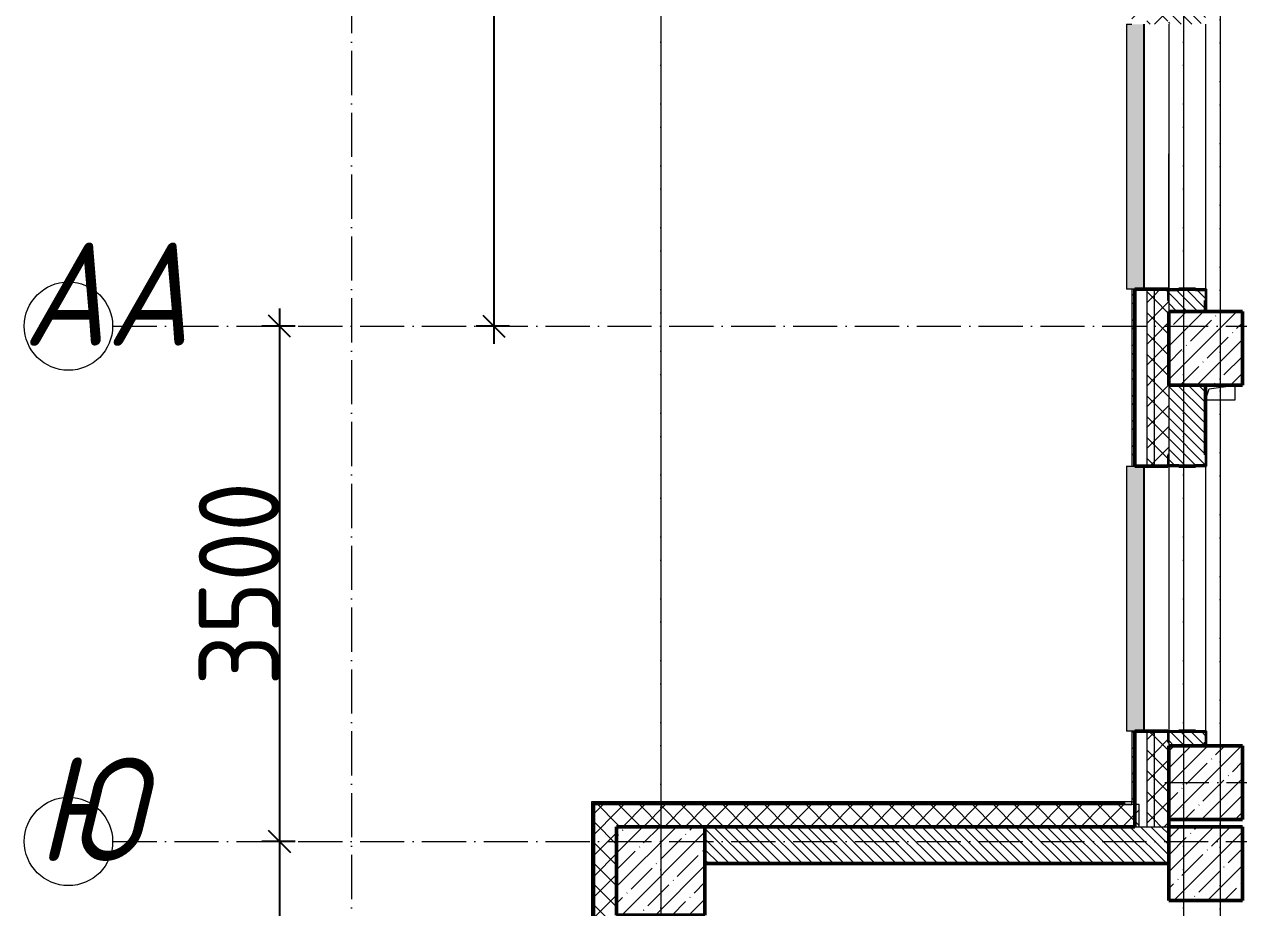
# Model space of a CAD drawing. Header units: millimetres. Extents: x -12989 to 629078, y -109036 to 555275.
# Drawn here: x 583295 to 591543, y 133165 to 139165 of the extents above; entities that cross this region are included whole.
import ezdxf

# ---------------------------------------------------------------- set-up
doc = ezdxf.new("R2010")
doc.units = ezdxf.units.MM
doc.linetypes.add('50_200_ШТРИХ_1Т_ш5_п1_п1_', pattern=[700, 500, -100, 0, -100])
for name, color, linetype, lineweight in [('A-____-____-DIMS', 7, 'Continuous', 9), ('A-GENM-____-MCUT', 7, 'Continuous', 25), ('A-GENM-____-OTLN', 7, 'Continuous', 9), ('A-GENM-____-OTLN-1', 7, 'Continuous', 25), ('A-GLAZ-____-OTLN', 7, 'Continuous', 9), ('A-WALL-____-MCUT', 7, 'Continuous', 13), ('A-WALL-____-MCUT-1', 7, 'Continuous', 9), ('A-WALL-____-MCUT-2', 7, 'Continuous', 50), ('A-WALL-____-MCUT-3', 7, 'Continuous', 9), ('A-WALL-____-OTLN', 7, 'Continuous', 9), ('A-WALL-____-PATT-1', 7, 'Continuous', 9), ('A-WALL-FNSH-MCUT-1', 7, 'Continuous', 9), ('S-COLS-____-MCUT', 7, 'Continuous', 50), ('S-COLS-____-OTLN', 7, 'Continuous', 9), ('S-GRID-____-IDEN', 7, 'Continuous', 9), ('S-GRID-____-OTLN-1', 7, '50_200_ШТРИХ_1Т_ш5_п1_п1_', 9)]:
    doc.layers.add(name, color=color, linetype=linetype, lineweight=lineweight)
doc.layers.add('A-GLAZ-____-OTLN-1', color=7, linetype='Continuous', lineweight=9, true_color=0xc0c0c0)
doc.styles.add('ISOCPEUR_I', font='isocpeui.ttf', dxfattribs={"width": 0.9, "height": 2.5})
doc.styles.add('ISOCPEUR_I_9', font='isocpeui.ttf', dxfattribs={"width": 0.9, "height": 250})
doc.styles.add('СПДС', font='isocpeur.ttf', dxfattribs={"width": 0.9})
doc.dimstyles.new('ISO-2_5_0_9К_БОЛЬШОЙ_ОСИ', dxfattribs={"dimscale": 304.8, "dimtxt": 248.995294, "dimasz": 0.492126, "dimexe": 0.393701, "dimexo": 0, "dimgap": 0, "dimtad": 1, "dimdec": 0, "dimzin": 0, "dimdsep": 46, "dimtxsty": 'ISOCPEUR_I_9', "dimblk1": 'OBLIQUE', "dimblk2": 'OBLIQUE', "dimsah": 1, "dimcen": 0.09, "dimdle": 0.393701, "dimazin": 0, "dimtfac": 1, "dimtdec": 4, "dimtix": 1, "dimtmove": 0, "dimatfit": 3, "dimfxl": 1, "dimtvp": 1, "dimtolj": 1, "dimtzin": 0, "dimarcsym": 2})
pattern_1 = [(135, (516567.8, 90784.41), (-35.35534, -35.35534), [])]
pattern_2 = [(45, (-71050, -42631.04), (-114.04925, 114.04925), []), (45, (-70935.95, -42631.04), (-114.04925, 114.04925), [201.613, -40.323, 3.353, -36.97])]
pattern_3 = [(45, (516567.8, 90784.41), (-85.53659, 85.53659), []), (45, (516624.82, 90784.41), (-85.53659, 85.53659), [])]
pattern_4 = [(45, (-74750, -43231.04), (-114.04925, 114.04925), []), (45, (-74635.95, -43231.04), (-114.04925, 114.04925), [201.613, -40.323, 3.353, -36.97])]
pattern_5 = [(315, (-46181.04, 74750), (114.04925, 114.04925), []), (315, (-46181.04, 74635.95), (114.04925, 114.04925), [201.613, -40.323, 3.353, -36.97])]
pattern_6 = [(45, (-74750, -42681.04), (-114.04925, 114.04925), []), (45, (-74635.95, -42681.04), (-114.04925, 114.04925), [201.613, -40.323, 3.353, -36.97])]
pattern_7 = [(45, (516567.8, 90784.41), (-70.71068, 70.71068), []), (135, (516567.8, 90784.41), (-70.71068, -70.71068), [])]

# ---------------------------------------------------------------- blocks, each defined once
blk = doc.blocks.new('BSC_Колонна _Прямоугольная - 600х600-25984397-АР1_План отверстий 2 этажа в осях 1-64_Ю-ЯЯ')
at = {"layer": 'S-COLS-____-OTLN'}
h = blk.add_hatch(dxfattribs=at)
h.set_pattern_fill('FP_41', color=256, style=0, pattern_type=2)
h.set_pattern_definition(pattern_2)
h.paths.add_polyline_path([(-300, -300), (300, -300), (300, 300), (-300, 300)], flags=0)
at = {"layer": 'S-COLS-____-MCUT'}
for p, q in [((300, 300), (-300, 300)), ((-300, 300), (-300, -300)), ((300, -300), (300, 300)), ((-300, -300), (300, -300))]:
    blk.add_line(p, q, dxfattribs=at)
blk = doc.blocks.new('BSC_Колонна _Прямоугольная - 500х500-V55-АР1_План отверстий 2 этажа в осях 1-64_Ю-ЯЯ')
at = {"layer": 'S-COLS-____-OTLN'}
h = blk.add_hatch(dxfattribs=at)
h.set_pattern_fill('FP_65', color=256, style=0, pattern_type=2)
h.set_pattern_definition(pattern_4)
h.paths.add_polyline_path([(-250, -250), (250, -250), (250, 250), (-250, 250)], flags=0)
at = {"layer": 'S-COLS-____-MCUT'}
for p, q in [((250, 250), (-250, 250)), ((-250, 250), (-250, -250)), ((250, -250), (250, 250)), ((-250, -250), (250, -250))]:
    blk.add_line(p, q, dxfattribs=at)
blk = doc.blocks.new('BSC_Колонна _Прямоугольная - 500х500-V113-АР1_План отверстий 2 этажа в осях 1-64_Ю-ЯЯ')
at = {"layer": 'S-COLS-____-OTLN'}
h = blk.add_hatch(dxfattribs=at)
h.set_pattern_fill('FP_126', color=256, style=0, pattern_type=2)
h.set_pattern_definition(pattern_5)
h.paths.add_polyline_path([(-250, 250), (-250, -250), (250, -250), (250, 250)], flags=0)
at = {"layer": 'S-COLS-____-MCUT'}
for p, q in [((250, 250), (-250, 250)), ((-250, 250), (-250, -250)), ((250, -250), (250, 250)), ((-250, -250), (250, -250))]:
    blk.add_line(p, q, dxfattribs=at)
blk = doc.blocks.new('BSC_Колонна _Прямоугольная - 500х500-V120-АР1_План отверстий 2 этажа в осях 1-64_Ю-ЯЯ')
at = {"layer": 'S-COLS-____-OTLN'}
h = blk.add_hatch(dxfattribs=at)
h.set_pattern_fill('FP_133', color=256, style=0, pattern_type=2)
h.set_pattern_definition(pattern_6)
h.paths.add_polyline_path([(-250, -250), (250, -250), (250, 250), (-250, 250), (-250, 13.8)], flags=0)
at = {"layer": 'S-COLS-____-MCUT'}
for p, q in [((250, 250), (-250, 250)), ((-250, 250), (-250, -250)), ((250, -250), (250, 250)), ((-250, -250), (250, -250))]:
    blk.add_line(p, q, dxfattribs=at)
blk = doc.blocks.new('Фахверк_СКБ_Уголок - 250_2700_1-27501432-АР1_План отверстий 2 этажа в осях 1-64_Ю-ЯЯ')
at = {"layer": 'A-GENM-____-MCUT'}
for p, q in [((200, 181), (125, 181)), ((125, 181), (125, 106)), ((131, 106), (131, 175)), ((131, 175), (200, 175)), ((200, 175), (200, 181)), ((125, 106), (131, 106)), ((131, -6), (125, -6)), ((125, -6), (125, -81)), ((125, -81), (200, -81)), ((131, -75), (131, -6)), ((200, -75), (131, -75)), ((200, -81), (200, -75))]:
    blk.add_line(p, q, dxfattribs=at)
blk = doc.blocks.new('Фахверк_СКБ_Уголок - 250_2700-27497298-АР1_План отверстий 2 этажа в осях 1-64_Ю-ЯЯ')
at = {"layer": 'A-GENM-____-MCUT'}
for p, q in [((200, 181), (125, 181)), ((125, 181), (125, 106)), ((131, 106), (131, 175)), ((131, 175), (200, 175)), ((200, 175), (200, 181)), ((125, 106), (131, 106)), ((131, -6), (125, -6)), ((125, -6), (125, -81)), ((125, -81), (200, -81)), ((131, -75), (131, -6)), ((200, -75), (131, -75)), ((200, -81), (200, -75))]:
    blk.add_line(p, q, dxfattribs=at)
blk = doc.blocks.new('AR_Отверстие прямоугольное _в плите_ - AR_Отверстие прямоугольное _в плите_-V164-АР1_План отверстий 2 этажа в осях 1-64_Ю-ЯЯ')
at = {"layer": 'A-GENM-____-OTLN'}
for p, q in [((-100, -50), (-75, 25)), ((-75, 25), (100, 50)), ((100, -50), (100, 50)), ((-100, -50), (100, -50))]:
    blk.add_line(p, q, dxfattribs=at)
blk = doc.blocks.new('Отлив_СКБ - Отлив витража_120_НВФ-31885689-АР1_План отверстий 2 этажа в осях 1-64_Ю-ЯЯ')
at = {"layer": 'A-GLAZ-____-OTLN-1'}
for points in [[(1800, 2), (1800, 120), (0, 120), (0, 2), (737.3, 2)], [(1800, 0), (1800, 2), (0, 2), (0, 0), (737.3, 0)]]:
    blk.add_hatch(color=256, dxfattribs=at).paths.add_polyline_path(points, flags=0)
at = {"layer": 'A-GLAZ-____-OTLN'}
for p, q in [((0, 83), (0, 120)), ((1800, 120), (0, 120)), ((1800, 120), (1800, 83)), ((0, 2), (1800, 2)), ((1800, 0), (0, 0))]:
    blk.add_line(p, q, dxfattribs=at)
blk = doc.blocks.new('Стены 10 - Стены 4-31628020-АР1_План отверстий 2 этажа в осях 1-64_Ю-ЯЯ')
at = {"layer": 'A-WALL-____-MCUT'}
for p, q in [((23850, 9731), (23800, 9731)), ((23800, 9731), (23800, 9711)), ((23800, 9711), (23850, 9711)), ((23850, 9711), (23850, 9731))]:
    blk.add_line(p, q, dxfattribs=at)
blk = doc.blocks.new('BSC_Колонна _Прямоугольная - 600х600-25984397-АР1_План отверстий 2 этажа в осях 1-64_А-ГГ')
at = {"layer": 'S-COLS-____-OTLN'}
h = blk.add_hatch(dxfattribs=at)
h.set_pattern_fill('FP_34', color=256, style=0, pattern_type=2)
h.set_pattern_definition(pattern_2)
h.paths.add_polyline_path([(-300, -300), (300, -300), (300, 300), (-300, 300)], flags=0)
at = {"layer": 'S-COLS-____-MCUT'}
for p, q in [((300, 300), (-300, 300)), ((-300, 300), (-300, -300)), ((300, -300), (300, 300)), ((-300, -300), (300, -300))]:
    blk.add_line(p, q, dxfattribs=at)
blk = doc.blocks.new('BSC_Колонна _Прямоугольная - 500х500-V82-АР1_План отверстий 2 этажа в осях 1-64_А-ГГ')
at = {"layer": 'S-COLS-____-OTLN'}
h = blk.add_hatch(dxfattribs=at)
h.set_pattern_fill('FP_111', color=256, style=0, pattern_type=2)
h.set_pattern_definition(pattern_4)
h.paths.add_polyline_path([(-250, -250), (250, -250), (250, 250), (-250, 250), (-250, 74.6)], flags=0)
at = {"layer": 'S-COLS-____-MCUT'}
for p, q in [((250, 250), (-250, 250)), ((-250, 250), (-250, -250)), ((250, -250), (250, 250)), ((-250, -250), (250, -250))]:
    blk.add_line(p, q, dxfattribs=at)
blk = doc.blocks.new('BSC_Колонна _Прямоугольная - 500х500-V118-АР1_План отверстий 2 этажа в осях 1-64_А-ГГ')
at = {"layer": 'S-COLS-____-OTLN'}
h = blk.add_hatch(dxfattribs=at)
h.set_pattern_fill('FP_147', color=256, style=0, pattern_type=2)
h.set_pattern_definition(pattern_5)
h.paths.add_polyline_path([(-250, 250), (-250, -250), (250, -250), (250, 250), (134.5, 250)], flags=0)
at = {"layer": 'S-COLS-____-MCUT'}
for p, q in [((250, 250), (-250, 250)), ((-250, 250), (-250, -250)), ((250, -250), (250, 250)), ((-250, -250), (250, -250))]:
    blk.add_line(p, q, dxfattribs=at)
blk = doc.blocks.new('BSC_Колонна _Прямоугольная - 500х500-V124-АР1_План отверстий 2 этажа в осях 1-64_А-ГГ')
at = {"layer": 'S-COLS-____-OTLN'}
h = blk.add_hatch(dxfattribs=at)
h.set_pattern_fill('FP_154', color=256, style=0, pattern_type=2)
h.set_pattern_definition(pattern_6)
h.paths.add_polyline_path([(-250, -250), (250, -250), (250, 250), (-250, 250), (-250, 194.6)], flags=0)
at = {"layer": 'S-COLS-____-MCUT'}
for p, q in [((250, 250), (-250, 250)), ((-250, 250), (-250, -250)), ((250, -250), (250, 250)), ((-250, -250), (250, -250))]:
    blk.add_line(p, q, dxfattribs=at)
blk = doc.blocks.new('Фахверк_СКБ_Уголок - 250_2700_1-27501432-АР1_План отверстий 2 этажа в осях 1-64_А-ГГ')
at = {"layer": 'A-GENM-____-MCUT'}
for p, q in [((200, 181), (125, 181)), ((125, 181), (125, 106)), ((131, 106), (131, 175)), ((131, 175), (200, 175)), ((200, 175), (200, 181)), ((125, 106), (131, 106)), ((131, -6), (125, -6)), ((125, -6), (125, -81)), ((125, -81), (200, -81)), ((131, -75), (131, -6)), ((200, -75), (131, -75)), ((200, -81), (200, -75))]:
    blk.add_line(p, q, dxfattribs=at)
blk = doc.blocks.new('Фахверк_СКБ_Уголок - 250_2700-27497298-АР1_План отверстий 2 этажа в осях 1-64_А-ГГ')
at = {"layer": 'A-GENM-____-MCUT'}
for p, q in [((200, 181), (125, 181)), ((125, 181), (125, 106)), ((131, 106), (131, 175)), ((131, 175), (200, 175)), ((200, 175), (200, 181)), ((125, 106), (131, 106)), ((131, -6), (125, -6)), ((125, -6), (125, -81)), ((125, -81), (200, -81)), ((131, -75), (131, -6)), ((200, -75), (131, -75)), ((200, -81), (200, -75))]:
    blk.add_line(p, q, dxfattribs=at)
blk = doc.blocks.new('AR_Отверстие прямоугольное _в плите_ - AR_Отверстие прямоугольное _в плите_-V166-АР1_План отверстий 2 этажа в осях 1-64_А-ГГ')
at = {"layer": 'A-GENM-____-OTLN'}
for p, q in [((-100, -50), (-75, 25)), ((-75, 25), (100, 50)), ((100, -50), (100, 50)), ((-100, -50), (100, -50))]:
    blk.add_line(p, q, dxfattribs=at)
blk = doc.blocks.new('Отлив_СКБ - Отлив витража_120_НВФ-V197-АР1_План отверстий 2 этажа в осях 1-64_А-ГГ')
at = {"layer": 'A-GLAZ-____-OTLN-1'}
for points in [[(0, 2), (920.1, 2), (920.1, 120), (0, 120), (0, 63)], [(0, 0), (920.1, 0), (920.1, 2), (0, 2)]]:
    blk.add_hatch(color=256, dxfattribs=at).paths.add_polyline_path(points, flags=0)
at = {"layer": 'A-GLAZ-____-OTLN'}
for p, q in [((0, 83), (0, 120)), ((920.1, 120), (0, 120)), ((0, 2), (920.1, 2)), ((920.1, 0), (0, 0))]:
    blk.add_line(p, q, dxfattribs=at)
blk = doc.blocks.new('Отлив_СКБ - Отлив витража_120_НВФ-31885689-АР1_План отверстий 2 этажа в осях 1-64_А-ГГ')
at = {"layer": 'A-GLAZ-____-OTLN-1'}
for points in [[(1800, 2), (1800, 120), (0, 120), (0, 2), (1103.1, 2)], [(1103.1, 0), (1800, 0), (1800, 2), (0, 2), (0, 0)]]:
    blk.add_hatch(color=256, dxfattribs=at).paths.add_polyline_path(points, flags=0)
at = {"layer": 'A-GLAZ-____-OTLN'}
for p, q in [((0, 83), (0, 120)), ((1800, 120), (0, 120)), ((1800, 120), (1800, 83)), ((0, 2), (1800, 2)), ((1800, 0), (0, 0))]:
    blk.add_line(p, q, dxfattribs=at)
blk = doc.blocks.new('Ось сетки - Круг_Ø6_00__ISO-2_5_0_9K_-25732049-АР1_План отверстий 2 этажа в осях 1-64_А-ГГ')
at = {"layer": 'S-GRID-____-IDEN'}
blk.add_circle((0, 0), 3, dxfattribs=at)
blk = doc.blocks.new('_Oblique')
at = {"color": 0, "linetype": 'ByBlock', "lineweight": -2}
blk.add_line((-0.5, -0.5), (0.5, 0.5), dxfattribs=at)
blk = doc.blocks.new('*D2994')
at = {"layer": 'A-____-____-DIMS', "color": 0, "lineweight": -2, "transparency": 16777216}
for p, q in [((353686.1, -34812.4), (353686.1, -40652.4)), ((353792.1, -34932.4), (353566.1, -34932.4)), ((353792.1, -40532.4), (353566.1, -40532.4))]:
    blk.add_line(p, q, dxfattribs=at)
at = {"layer": 'Defpoints', "color": 0, "transparency": 16777216}
for p in [(353792.1, -34932.4), (353686.1, -40532.4), (353792.1, -40532.4)]:
    blk.add_point(p, dxfattribs=at)
at = {"layer": 'A-____-____-DIMS', "color": 0, "lineweight": -2, "transparency": 16777216, "xscale": 150, "yscale": 150, "zscale": 150}
for p, rotation in [((353686.1, -34932.4), 90), ((353686.1, -40532.4), 270)]:
    blk.add_blockref('_Oblique', p, dxfattribs=dict(at, rotation=rotation))
at = {"layer": 'A-____-____-DIMS', "color": 0, "transparency": 16777216, "insert": (353411.7, -37732.4), "char_height": 548.64, "attachment_point": 5, "rotation": 90, "style": 'СПДС'}
blk.add_mtext('\\A1;5600', dxfattribs=at)
blk = doc.blocks.new('*D2995')
at = {"layer": 'A-____-____-DIMS', "color": 0, "lineweight": -2, "transparency": 16777216}
for p, q in [((352231.1, -40412.4), (352231.1, -44152.4)), ((352337.1, -40532.4), (352111.1, -40532.4)), ((352337.1, -44032.4), (352111.1, -44032.4))]:
    blk.add_line(p, q, dxfattribs=at)
at = {"layer": 'Defpoints', "color": 0, "transparency": 16777216}
for p in [(352337.1, -40532.4), (352231.1, -44032.4), (352337.1, -44032.4)]:
    blk.add_point(p, dxfattribs=at)
at = {"layer": 'A-____-____-DIMS', "color": 0, "lineweight": -2, "transparency": 16777216, "xscale": 150, "yscale": 150, "zscale": 150}
for p, rotation in [((352231.1, -40532.4), 90), ((352231.1, -44032.4), 270)]:
    blk.add_blockref('_Oblique', p, dxfattribs=dict(at, rotation=rotation))
at = {"layer": 'A-____-____-DIMS', "color": 0, "transparency": 16777216, "insert": (351956.7, -42282.4), "char_height": 548.64, "attachment_point": 5, "rotation": 90, "style": 'СПДС'}
blk.add_mtext('\\A1;3500', dxfattribs=at)
blk = doc.blocks.new('*D2996')
at = {"layer": 'A-____-____-DIMS', "color": 0, "lineweight": -2, "transparency": 16777216}
for p, q in [((352231.1, -43912.4), (352231.1, -50302.4)), ((352337.1, -44032.4), (352111.1, -44032.4)), ((352337.1, -50182.4), (352111.1, -50182.4))]:
    blk.add_line(p, q, dxfattribs=at)
at = {"layer": 'Defpoints', "color": 0, "transparency": 16777216}
for p in [(352337.1, -44032.4), (352231.1, -50182.4), (352337.1, -50182.4)]:
    blk.add_point(p, dxfattribs=at)
at = {"layer": 'A-____-____-DIMS', "color": 0, "lineweight": -2, "transparency": 16777216, "xscale": 150, "yscale": 150, "zscale": 150}
for p, rotation in [((352231.1, -44032.4), 90), ((352231.1, -50182.4), 270)]:
    blk.add_blockref('_Oblique', p, dxfattribs=dict(at, rotation=rotation))
at = {"layer": 'A-____-____-DIMS', "color": 0, "transparency": 16777216, "insert": (351956.7, -47107.4), "char_height": 548.64, "attachment_point": 5, "rotation": 90, "style": 'СПДС'}
blk.add_mtext('\\A1;6150', dxfattribs=at)
blk = doc.blocks.new('3эт')
at = {"layer": 'S-GRID-____-OTLN-1', "color": 251, "ltscale": 0.6, "true_color": 0x636466}
for p, q in [((354820.7, 4029.4), (354820.7, -46882.4)), ((358370.7, 4029.4), (358370.7, -46592.2)), ((358620.7, 3761.2), (358620.7, -46882.4)), ((352720.7, -36982.5), (352720.7, -91346.1)), ((354820.7, -36982.5), (354820.7, -91173.5)), ((358370.7, -36982.5), (358370.7, -75532.4)), ((358620.7, -37250.7), (358620.7, -75532.4)), ((351097.5, -40532.4), (374089.5, -40532.4)), ((358243, -43632.4), (387705.3, -43632.4)), ((358243, -43632.4), (387705.3, -43632.4)), ((351097.5, -44032.4), (387845.1, -44032.4))]:
    blk.add_line(p, q, dxfattribs=at)
at = {"layer": 'S-GRID-____-IDEN', "char_height": 700, "attachment_point": 1, "style": 'ISOCPEUR_I'}
for s, insert, width in [('АА', (350486.2, -39964.8), 505.063), ('\\fISOCPEUR|b0|i1|c204|p34|;\\W.9;Ю', (350584.3, -43464.8), 266.962)]:
    blk.add_mtext(s, dxfattribs=dict(at, insert=insert, width=width))
at = {"layer": 'A-____-____-DIMS'}
for base, p1, p2, override, picture, middle in [((353686.1, -40532.4), (353792.1, -34932.4), (353792.1, -40532.4), {"dimtxt": 1.8, "dimpost": '<>', "dimtxsty": 'СПДС', "dimfxl": 5600}, '*D2994', (353411.7, -37732.4)), ((352231.1, -44032.4), (352337.1, -40532.4), (352337.1, -44032.4), {"dimtxt": 1.8, "dimpost": '<>', "dimtxsty": 'СПДС', "dimfxl": 3500}, '*D2995', (351956.7, -42282.4)), ((352231.1, -50182.4), (352337.1, -44032.4), (352337.1, -50182.4), {"dimtxt": 1.8, "dimpost": '<>', "dimtxsty": 'СПДС', "dimfxl": 6150}, '*D2996', (351956.7, -47107.4))]:
    dim = blk.add_linear_dim(base=base, p1=p1, p2=p2, angle=90, dimstyle='ISO-2_5_0_9К_БОЛЬШОЙ_ОСИ', override=override, dxfattribs=at)
    dim.commit()
    dim.dimension.update_dxf_attribs({"geometry": picture, "text_midpoint": middle})

msp = doc.modelspace()

# ---------------------------------------------------------------- hatches: boundary and pattern name
at = {"layer": 'A-WALL-____-PATT-1'}
h = msp.add_hatch(dxfattribs=at)
h.set_pattern_fill('FP_1', color=256, style=0, pattern_type=2)
h.set_pattern_definition(pattern_7)
h.paths.add_polyline_path([(590967.7976, 133715.4504), (590967.7976, 134365.4504), (590917.7976, 134365.4504), (590917.7976, 133715.4504)], flags=0)
h.paths.add_polyline_path([(590917.7976, 136165.4504), (590967.7976, 136165.4504), (590967.7976, 137365.4504), (590917.7976, 137365.4504), (590917.7976, 136708.1138)], flags=0)
h.paths.add_polyline_path([(590967.7976, 139165.4504), (590967.7976, 140365.4504), (590917.7976, 140365.4504), (590917.7976, 139165.4504)], flags=0)
h.paths.add_polyline_path([(590967.7976, 142165.4504), (590967.7976, 143365.4504), (590917.7976, 143365.4504), (590917.7976, 142165.4504)], flags=0)
h.paths.add_polyline_path([(590967.7976, 145165.4504), (590967.7976, 145965.4504), (590917.7976, 145965.4504), (590917.7976, 145165.4504)], flags=0)
h = msp.add_hatch(dxfattribs=at)
h.set_pattern_fill('FP_1', color=256, style=0, pattern_type=2)
h.set_pattern_definition(pattern_7)
h.paths.add_polyline_path([(590967.7976, 133715.4504), (591067.7976, 133715.4504), (591067.7976, 134290.4504), (591061.7976, 134290.4504), (591061.7976, 134365.4504), (590967.7976, 134365.4504), (590967.7976, 133765.4504)], flags=0)
h.paths.add_polyline_path([(590967.7976, 136165.4504), (591061.7976, 136165.4504), (591061.7976, 136240.4504), (591067.7976, 136240.4504), (591067.7976, 137290.4504), (591061.7976, 137290.4504), (591061.7976, 137365.4504), (590967.7976, 137365.4504), (590967.7976, 136240.4504)], flags=0)
h.paths.add_polyline_path([(591061.7976, 139165.4504), (591061.7976, 139240.4504), (591067.7976, 139240.4504), (591067.7976, 140290.4504), (591061.7976, 140290.4504), (591061.7976, 140365.4504), (590967.7976, 140365.4504), (590967.7976, 139165.4504)], flags=0)
h.paths.add_polyline_path([(591061.7976, 142165.4504), (591061.7976, 142240.4504), (591067.7976, 142240.4504), (591067.7976, 143290.4504), (591061.7976, 143290.4504), (591061.7976, 143365.4504), (590967.7976, 143365.4504), (590967.7976, 142165.4504)], flags=0)
h.paths.add_polyline_path([(590967.7976, 145165.4504), (591061.7976, 145165.4504), (591061.7976, 145240.4504), (591067.7976, 145240.4504), (591067.7976, 145965.4504), (590967.7976, 145965.4504), (590967.7976, 145240.4504)], flags=0)
h = msp.add_hatch(dxfattribs=at)
h.set_pattern_fill('FP_3', color=256, style=0, pattern_type=2)
h.set_pattern_definition(pattern_3)
h.paths.add_polyline_path([(590817.7976, 133885.4504), (590837.7976, 133885.4504), (590837.7976, 134365.4504), (590817.7976, 134365.4504), (590817.7976, 134286.4953)], flags=0)
h.paths.add_polyline_path([(590817.7976, 136165.4504), (590837.7976, 136165.4504), (590837.7976, 137365.4504), (590817.7976, 137365.4504), (590817.7976, 136708.1138)], flags=0)
h.paths.add_polyline_path([(590817.7976, 139165.4504), (590837.7976, 139165.4504), (590837.7976, 140365.4504), (590817.7976, 140365.4504), (590817.7976, 139936.9385)], flags=0)
h.paths.add_polyline_path([(590817.7976, 142165.4504), (590837.7976, 142165.4504), (590837.7976, 143365.4504), (590817.7976, 143365.4504), (590817.7976, 142358.557)], flags=0)
h.paths.add_polyline_path([(590837.7976, 145165.4504), (590837.7976, 145725.4504), (590817.7976, 145725.4504), (590817.7976, 145165.4504)], flags=0)
h = msp.add_hatch(dxfattribs=at)
h.set_pattern_fill('FP_6', color=256, style=0, pattern_type=2)
h.set_pattern_definition(pattern_1)
h.paths.add_polyline_path([(591248.7976, 137215.4504), (591317.7976, 137215.4504), (591317.7976, 137359.4504), (591248.7976, 137359.4504), (591248.7976, 137365.4504), (591136.7976, 137365.4504), (591136.7976, 137359.4504), (591067.7976, 137359.4504), (591067.7976, 137215.4504), (591136.7976, 137215.4504)], flags=0)
h.paths.add_polyline_path([(591248.7976, 139165.4504), (591248.7976, 139171.4504), (591317.7976, 139171.4504), (591317.7976, 140359.4504), (591248.7976, 140359.4504), (591248.7976, 140365.4504), (591136.7976, 140365.4504), (591136.7976, 140359.4504), (591067.7976, 140359.4504), (591067.7976, 139171.4504), (591136.7976, 139171.4504), (591136.7976, 139165.4504)], flags=0)
h.paths.add_polyline_path([(591248.7976, 142165.4504), (591248.7976, 142171.4504), (591317.7976, 142171.4504), (591317.7976, 142465.4504), (591067.7976, 142465.4504), (591067.7976, 142171.4504), (591136.7976, 142171.4504), (591136.7976, 142165.4504)], flags=0)
h = msp.add_hatch(dxfattribs=at)
h.set_pattern_fill('FP_3', color=256, style=0, pattern_type=2)
h.set_pattern_definition(pattern_3)
h.paths.add_polyline_path([(590817.7976, 133885.4504), (590837.7976, 133885.4504), (590837.7976, 134365.4504), (590817.7976, 134365.4504), (590817.7976, 134090.0198)], flags=0)
h.paths.add_polyline_path([(590837.7976, 136165.4504), (590837.7976, 137365.4504), (590817.7976, 137365.4504), (590817.7976, 136165.4504)], flags=0)
h = msp.add_hatch(dxfattribs=at)
h.set_pattern_fill('FP_1', color=256, style=0, pattern_type=2)
h.set_pattern_definition(pattern_7)
h.paths.add_polyline_path([(590967.7976, 133715.4504), (590967.7976, 134365.4504), (590917.7976, 134365.4504), (590917.7976, 133715.4504)], flags=0)
h.paths.add_polyline_path([(590967.7976, 136165.4504), (590967.7976, 137365.4504), (590917.7976, 137365.4504), (590917.7976, 136165.4504)], flags=0)
h = msp.add_hatch(dxfattribs=at)
h.set_pattern_fill('FP_1', color=256, style=0, pattern_type=2)
h.set_pattern_definition(pattern_7)
h.paths.add_polyline_path([(590967.7976, 133715.4504), (591067.7976, 133715.4504), (591067.7976, 134290.4504), (591061.7976, 134290.4504), (591061.7976, 134365.4504), (590967.7976, 134365.4504), (590967.7976, 134090.0198)], flags=0)
h.paths.add_polyline_path([(590967.7976, 136165.4504), (591061.7976, 136165.4504), (591061.7976, 136240.4504), (591067.7976, 136240.4504), (591067.7976, 137290.4504), (591061.7976, 137290.4504), (591061.7976, 137365.4504), (590967.7976, 137365.4504), (590967.7976, 136240.0048)], flags=0)
h = msp.add_hatch(dxfattribs=at)
h.set_pattern_fill('FP_6', color=256, style=0, pattern_type=2)
h.set_pattern_definition(pattern_1)
h.paths.add_polyline_path([(591317.7976, 137215.4504), (591317.7976, 137359.4504), (591248.7976, 137359.4504), (591248.7976, 137365.4504), (591136.7976, 137365.4504), (591136.7976, 137359.4504), (591067.7976, 137359.4504), (591067.7976, 137215.4504), (591248.7976, 137215.4504)], flags=0)
h = msp.add_hatch(dxfattribs=at)
h.set_pattern_fill('FP_6', color=256, style=0, pattern_type=2)
h.set_pattern_definition(pattern_1)
h.paths.add_polyline_path([(591317.7976, 134265.4504), (591317.7976, 134359.4504), (591248.7976, 134359.4504), (591248.7976, 134365.4504), (591136.7976, 134365.4504), (591136.7976, 134359.4504), (591067.7976, 134359.4504), (591067.7976, 134265.4504)], flags=0)
h.paths.add_polyline_path([(591248.7976, 136165.4504), (591248.7976, 136171.4504), (591317.7976, 136171.4504), (591317.7976, 136715.4504), (591067.7976, 136715.4504), (591067.7976, 136171.4504), (591136.7976, 136171.4504), (591136.7976, 136165.4504)], flags=0)
h = msp.add_hatch(dxfattribs=at)
h.set_pattern_fill('FP_6', color=256, style=0, pattern_type=2)
h.set_pattern_definition(pattern_1)
h.paths.add_polyline_path([(591317.7976, 134265.4504), (591317.7976, 134359.4504), (591248.7976, 134359.4504), (591248.7976, 134365.4504), (591136.7976, 134365.4504), (591136.7976, 134359.4504), (591067.7976, 134359.4504), (591067.7976, 134265.4504), (591229.4742, 134265.4504)], flags=0)
h.paths.add_polyline_path([(591248.7976, 136165.4504), (591248.7976, 136171.4504), (591317.7976, 136171.4504), (591317.7976, 136715.4504), (591067.7976, 136715.4504), (591067.7976, 136171.4504), (591136.7976, 136171.4504), (591136.7976, 136165.4504)], flags=0)
h = msp.add_hatch(dxfattribs=at)
h.set_pattern_fill('FP_1', color=256, style=0, pattern_type=2)
h.set_pattern_definition(pattern_7)
h.paths.add_polyline_path([(587167.7976, 103115.4504), (587317.7976, 103115.4504), (587317.7976, 104410.4504), (587311.7976, 104410.4504), (587311.7976, 104485.4504), (587167.7976, 104485.4504)], flags=0)
h.paths.add_polyline_path([(587311.7976, 106185.4504), (587311.7976, 106260.4504), (587317.7976, 106260.4504), (587317.7976, 107050.4504), (587311.7976, 107050.4504), (587311.7976, 107125.4504), (587167.7976, 107125.4504), (587167.7976, 106185.4504), (587252.6795, 106185.4504)], flags=0)
h.paths.add_polyline_path([(587252.6795, 108825.4504), (587311.7976, 108825.4504), (587311.7976, 108900.4504), (587317.7976, 108900.4504), (587317.7976, 110290.4504), (587311.7976, 110290.4504), (587311.7976, 110365.4504), (587167.7976, 110365.4504), (587167.7976, 108825.4504)], flags=0)
h.paths.add_polyline_path([(587311.7976, 112065.4504), (587311.7976, 112140.4504), (587317.7976, 112140.4504), (587317.7976, 112930.4504), (587311.7976, 112930.4504), (587311.7976, 113005.4504), (587167.7976, 113005.4504), (587167.7976, 112065.4504), (587252.6795, 112065.4504)], flags=0)
h.paths.add_polyline_path([(587252.6795, 114705.4504), (587311.7976, 114705.4504), (587311.7976, 114780.4504), (587317.7976, 114780.4504), (587317.7976, 116170.4504), (587311.7976, 116170.4504), (587311.7976, 116245.4504), (587167.7976, 116245.4504), (587167.7976, 114705.4504)], flags=0)
h.paths.add_polyline_path([(587252.6795, 117945.4504), (587311.7976, 117945.4504), (587311.7976, 118020.4504), (587317.7976, 118020.4504), (587317.7976, 118810.4504), (587311.7976, 118810.4504), (587311.7976, 118885.4504), (587167.7976, 118885.4504), (587167.7976, 117945.4504)], flags=0)
h.paths.add_polyline_path([(587311.7976, 120585.4504), (587311.7976, 120660.4504), (587317.7976, 120660.4504), (587317.7976, 122050.4504), (587311.7976, 122050.4504), (587311.7976, 122125.4504), (587167.7976, 122125.4504), (587167.7976, 120585.4504), (587252.6795, 120585.4504)], flags=0)
h.paths.add_polyline_path([(587311.7976, 123825.4504), (587311.7976, 123900.4504), (587317.7976, 123900.4504), (587317.7976, 124690.4504), (587311.7976, 124690.4504), (587311.7976, 124765.4504), (587167.7976, 124765.4504), (587167.7976, 123825.4504), (587252.6795, 123825.4504)], flags=0)
h.paths.add_polyline_path([(587252.6795, 126465.4504), (587311.7976, 126465.4504), (587311.7976, 126540.4504), (587317.7976, 126540.4504), (587317.7976, 127930.4504), (587311.7976, 127930.4504), (587311.7976, 128005.4504), (587167.7976, 128005.4504), (587167.7976, 126465.4504)], flags=0)
h.paths.add_polyline_path([(587252.6795, 129705.4504), (587311.7976, 129705.4504), (587311.7976, 129780.4504), (587317.7976, 129780.4504), (587317.7976, 130570.4504), (587311.7976, 130570.4504), (587311.7976, 130645.4504), (587167.7976, 130645.4504), (587167.7976, 129705.4504)], flags=0)
h.paths.add_polyline_path([(587311.7976, 132345.4504), (587311.7976, 132420.4504), (587317.7976, 132420.4504), (587317.7976, 133865.4504), (587167.7976, 133865.4504), (587167.7976, 132345.4504), (587252.6795, 132345.4504)], flags=0)
h = msp.add_hatch(dxfattribs=at)
h.set_pattern_fill('FP_1', color=256, style=0, pattern_type=2)
h.set_pattern_definition(pattern_7)
h.paths.add_polyline_path([(590867.7976, 133715.4504), (590867.7976, 133865.4504), (587317.7976, 133865.4504), (587317.7976, 133715.4504), (590787.6446, 133715.4504)], flags=0)
h = msp.add_hatch(dxfattribs=at)
h.set_pattern_fill('FP_1', color=256, style=0, pattern_type=2)
h.set_pattern_definition(pattern_7)
h.paths.add_polyline_path([(590867.7976, 133715.4504), (590867.7976, 133865.4504), (587317.7976, 133865.4504), (587317.7976, 133715.4504), (590787.6081, 133715.4504)], flags=0)
h = msp.add_hatch(dxfattribs=at)
h.set_pattern_fill('FP_6', color=256, style=0, pattern_type=2)
h.set_pattern_definition(pattern_1)
h.paths.add_polyline_path([(590787.6446, 133465.4504), (591067.7976, 133465.4504), (591067.7976, 133715.4504), (587917.7976, 133715.4504), (587917.7976, 133465.4504)], flags=0)
h = msp.add_hatch(dxfattribs=at)
h.set_pattern_fill('FP_6', color=256, style=0, pattern_type=2)
h.set_pattern_definition(pattern_1)
h.paths.add_polyline_path([(590787.6081, 133465.4504), (591067.7976, 133465.4504), (591067.7976, 133715.4504), (587917.7976, 133715.4504), (587917.7976, 133465.4504)], flags=0)

# ---------------------------------------------------------------- linework, layer by layer
at = {"layer": 'A-WALL-____-MCUT'}
for p, q in [((590837.7976, 136165.4504), (590837.7976, 137365.4504)), ((591061.7976, 137365.4504), (590837.7976, 137365.4504)), ((591248.7976, 137365.4504), (591136.7976, 137365.4504)), ((591317.7976, 137215.4504), (591317.7976, 137290.4504)), ((591317.7976, 136240.4504), (591317.7976, 136715.4504)), ((590837.7976, 136165.4504), (591061.7976, 136165.4504)), ((591136.7976, 136165.4504), (591248.7976, 136165.4504)), ((591061.7976, 134365.4504), (590837.7976, 134365.4504)), ((590837.7976, 134365.4504), (590837.7976, 133715.4504)), ((591248.7976, 134365.4504), (591136.7976, 134365.4504)), ((591317.7976, 134265.4504), (591317.7976, 134290.4504)), ((590837.7976, 133715.4504), (587917.7976, 133715.4504)), ((591067.7976, 133715.4504), (591067.7976, 133765.4504)), ((587917.7976, 133465.4504), (591067.7976, 133465.4504))]:
    msp.add_line(p, q, dxfattribs=at)
at = {"layer": 'A-WALL-____-MCUT-1'}
for p, q in [((590917.7976, 137365.4504), (590917.7976, 136165.4504)), ((590967.7976, 137365.4504), (590967.7976, 136165.4504)), ((591067.7976, 137290.4504), (591067.7976, 137215.4504)), ((591067.7976, 136715.4504), (591067.7976, 136240.4504)), ((590917.7976, 134365.4504), (590917.7976, 133715.4504)), ((590967.7976, 134365.4504), (590967.7976, 133715.4504)), ((591067.7976, 134290.4504), (591067.7976, 134265.4504)), ((590767.7976, 133877.4504), (587155.7976, 133877.4504)), ((590767.7976, 133872.4504), (587160.7976, 133872.4504)), ((590867.7976, 133865.4504), (590767.7976, 133865.4504)), ((590867.7976, 133715.4504), (590867.7976, 133865.4504)), ((587917.7976, 133715.4504), (591067.7976, 133715.4504))]:
    msp.add_line(p, q, dxfattribs=at)
at = {"layer": 'A-WALL-____-MCUT-2'}
for p, q in [((590837.7976, 136165.4504), (590837.7976, 137365.4504)), ((591061.7976, 137365.4504), (590837.7976, 137365.4504)), ((591248.7976, 137365.4504), (591136.7976, 137365.4504)), ((591317.7976, 137215.4504), (591317.7976, 137290.4504)), ((591317.7976, 136240.4504), (591317.7976, 136715.4504)), ((590837.7976, 136165.4504), (591061.7976, 136165.4504)), ((591136.7976, 136165.4504), (591248.7976, 136165.4504)), ((591061.7976, 134365.4504), (590837.7976, 134365.4504)), ((590837.7976, 134365.4504), (590837.7976, 133715.4504)), ((591248.7976, 134365.4504), (591136.7976, 134365.4504)), ((591317.7976, 134265.4504), (591317.7976, 134290.4504)), ((590837.7976, 133715.4504), (587917.7976, 133715.4504)), ((591067.7976, 133715.4504), (591067.7976, 133765.4504)), ((587917.7976, 133465.4504), (591067.7976, 133465.4504))]:
    msp.add_line(p, q, dxfattribs=at)
at = {"layer": 'A-WALL-____-MCUT-3'}
for p, q in [((590917.7976, 137365.4504), (590917.7976, 136165.4504)), ((590967.7976, 137365.4504), (590967.7976, 136165.4504)), ((591067.7976, 137290.4504), (591067.7976, 137215.4504)), ((591067.7976, 136715.4504), (591067.7976, 136240.4504)), ((590917.7976, 134365.4504), (590917.7976, 133715.4504)), ((590967.7976, 134365.4504), (590967.7976, 133715.4504)), ((591067.7976, 134290.4504), (591067.7976, 134265.4504)), ((590767.7976, 133877.4504), (587155.7976, 133877.4504)), ((587155.7976, 133877.4504), (587155.7976, 132345.4504)), ((590767.7976, 133872.4504), (587160.7976, 133872.4504)), ((587160.7976, 133872.4504), (587160.7976, 132345.4504)), ((587167.7976, 133865.4504), (587167.7976, 132345.4504)), ((590867.7976, 133865.4504), (590767.7976, 133865.4504)), ((590867.7976, 133715.4504), (590867.7976, 133865.4504)), ((587917.7976, 133715.4504), (591067.7976, 133715.4504))]:
    msp.add_line(p, q, dxfattribs=at)
at = {"layer": 'A-WALL-____-OTLN'}
for p, q in [((591067.7976, 139165.4504), (591067.7976, 137365.4504)), ((591317.7976, 139165.4504), (591317.7976, 137365.4504)), ((591067.7976, 138285.589), (591067.7976, 137365.4504)), ((591067.7976, 137365.4504), (591067.7976, 138285.589)), ((591317.7976, 138285.589), (591317.7976, 137365.4504)), ((591067.7976, 136165.4504), (591067.7976, 134365.4504)), ((591067.7976, 136165.4504), (591067.7976, 134365.4504)), ((591317.7976, 136165.4504), (591317.7976, 134365.4504)), ((591317.7976, 136165.4504), (591317.7976, 134365.4504))]:
    msp.add_line(p, q, dxfattribs=at)
at = {"layer": 'A-WALL-FNSH-MCUT-1'}
for p, q in [((590837.7976, 137365.4504), (590817.7976, 137365.4504)), ((590817.7976, 137365.4504), (590817.7976, 136165.4504)), ((590837.7976, 137365.4504), (590817.7976, 137365.4504)), ((590817.7976, 137365.4504), (590817.7976, 136165.4504)), ((590817.7976, 136165.4504), (590837.7976, 136165.4504)), ((590817.7976, 136165.4504), (590837.7976, 136165.4504)), ((590837.7976, 134365.4504), (590817.7976, 134365.4504)), ((590817.7976, 134365.4504), (590817.7976, 133885.4504)), ((590837.7976, 134365.4504), (590817.7976, 134365.4504)), ((590817.7976, 134365.4504), (590817.7976, 133885.4504)), ((590767.7976, 133885.4504), (587147.7976, 133885.4504)), ((590767.7976, 133885.4504), (587147.7976, 133885.4504)), ((587147.7976, 133885.4504), (587147.7976, 132345.4504)), ((590767.7976, 133865.4504), (590767.7976, 133885.4504)), ((590767.7976, 133865.4504), (590767.7976, 133885.4504)), ((590817.7976, 133885.4504), (590837.7976, 133885.4504)), ((590817.7976, 133885.4504), (590837.7976, 133885.4504)), ((587167.7976, 133865.4504), (590767.7976, 133865.4504)), ((587167.7976, 133865.4504), (590767.7976, 133865.4504))]:
    msp.add_line(p, q, dxfattribs=at)

# ---------------------------------------------------------------- block references
msp.add_blockref('3эт', (232797.0902, 177647.8646))
at = {"layer": 'A-GENM-____-OTLN'}
for name in ['AR_Отверстие прямоугольное _в плите_ - AR_Отверстие прямоугольное _в плите_-V164-АР1_План отверстий 2 этажа в осях 1-64_Ю-ЯЯ', 'AR_Отверстие прямоугольное _в плите_ - AR_Отверстие прямоугольное _в плите_-V166-АР1_План отверстий 2 этажа в осях 1-64_А-ГГ']:
    msp.add_blockref(name, (591417.7976, 136665.4504), dxfattribs=at)
at = {"layer": 'A-GENM-____-OTLN-1'}
for name, p, rotation in [('Фахверк_СКБ_Уголок - 250_2700_1-27501432-АР1_План отверстий 2 этажа в осях 1-64_Ю-ЯЯ', (591142.7976, 137490.4504), 269.9999999999999), ('Фахверк_СКБ_Уголок - 250_2700_1-27501432-АР1_План отверстий 2 этажа в осях 1-64_А-ГГ', (591142.7976, 137490.4504), 269.9999999999999), ('Фахверк_СКБ_Уголок - 250_2700-27497298-АР1_План отверстий 2 этажа в осях 1-64_Ю-ЯЯ', (591242.7976, 136040.4504), 89.99999999999991), ('Фахверк_СКБ_Уголок - 250_2700-27497298-АР1_План отверстий 2 этажа в осях 1-64_А-ГГ', (591242.7976, 136040.4504), 89.99999999999991), ('Фахверк_СКБ_Уголок - 250_2700_1-27501432-АР1_План отверстий 2 этажа в осях 1-64_Ю-ЯЯ', (591142.7976, 134490.4504), 269.9999999999999), ('Фахверк_СКБ_Уголок - 250_2700_1-27501432-АР1_План отверстий 2 этажа в осях 1-64_А-ГГ', (591142.7976, 134490.4504), 269.9999999999999)]:
    msp.add_blockref(name, p, dxfattribs=dict(at, rotation=rotation))
at = {"layer": 'A-GLAZ-____-OTLN', "rotation": 90}
for name, p in [('Отлив_СКБ - Отлив витража_120_НВФ-31885689-АР1_План отверстий 2 этажа в осях 1-64_Ю-ЯЯ', (590900.7976, 137365.4504)), ('Отлив_СКБ - Отлив витража_120_НВФ-V197-АР1_План отверстий 2 этажа в осях 1-64_А-ГГ', (590900.7976, 137365.4504)), ('Отлив_СКБ - Отлив витража_120_НВФ-31885689-АР1_План отверстий 2 этажа в осях 1-64_Ю-ЯЯ', (590900.7976, 134365.4504)), ('Отлив_СКБ - Отлив витража_120_НВФ-31885689-АР1_План отверстий 2 этажа в осях 1-64_А-ГГ', (590900.7976, 134365.4504))]:
    msp.add_blockref(name, p, dxfattribs=at)
at = {"layer": 'A-WALL-____-OTLN'}
msp.add_blockref('Стены 10 - Стены 4-31628020-АР1_План отверстий 2 этажа в осях 1-64_Ю-ЯЯ', (566967.7976, 124154.4085), dxfattribs=at)
at = {"layer": 'S-COLS-____-OTLN', "rotation": 89.9999999999999}
for name in ['BSC_Колонна _Прямоугольная - 500х500-V113-АР1_План отверстий 2 этажа в осях 1-64_Ю-ЯЯ', 'BSC_Колонна _Прямоугольная - 500х500-V118-АР1_План отверстий 2 этажа в осях 1-64_А-ГГ']:
    msp.add_blockref(name, (591317.7976, 136965.4504), dxfattribs=at)
at = {"layer": 'S-COLS-____-OTLN'}
for name, p in [('BSC_Колонна _Прямоугольная - 500х500-V55-АР1_План отверстий 2 этажа в осях 1-64_Ю-ЯЯ', (591317.7976, 134015.4504)), ('BSC_Колонна _Прямоугольная - 500х500-V82-АР1_План отверстий 2 этажа в осях 1-64_А-ГГ', (591317.7976, 134015.4504)), ('BSC_Колонна _Прямоугольная - 600х600-25984397-АР1_План отверстий 2 этажа в осях 1-64_Ю-ЯЯ', (587617.7976, 133415.4504)), ('BSC_Колонна _Прямоугольная - 600х600-25984397-АР1_План отверстий 2 этажа в осях 1-64_А-ГГ', (587617.7976, 133415.4504)), ('BSC_Колонна _Прямоугольная - 500х500-V120-АР1_План отверстий 2 этажа в осях 1-64_Ю-ЯЯ', (591317.7976, 133465.4504)), ('BSC_Колонна _Прямоугольная - 500х500-V124-АР1_План отверстий 2 этажа в осях 1-64_А-ГГ', (591317.7976, 133465.4504))]:
    msp.add_blockref(name, p, dxfattribs=at)
at = {"layer": 'S-GRID-____-IDEN', "xscale": 99.99999999999993, "yscale": 99.99999999999993, "zscale": 99.99999999999993, "rotation": 269.9999999999995}
for p in [(583594.5681, 137115.4504), (583594.5681, 133615.4504)]:
    msp.add_blockref('Ось сетки - Круг_Ø6_00__ISO-2_5_0_9K_-25732049-АР1_План отверстий 2 этажа в осях 1-64_А-ГГ', p, dxfattribs=at)

doc.saveas('drawing.dxf')
